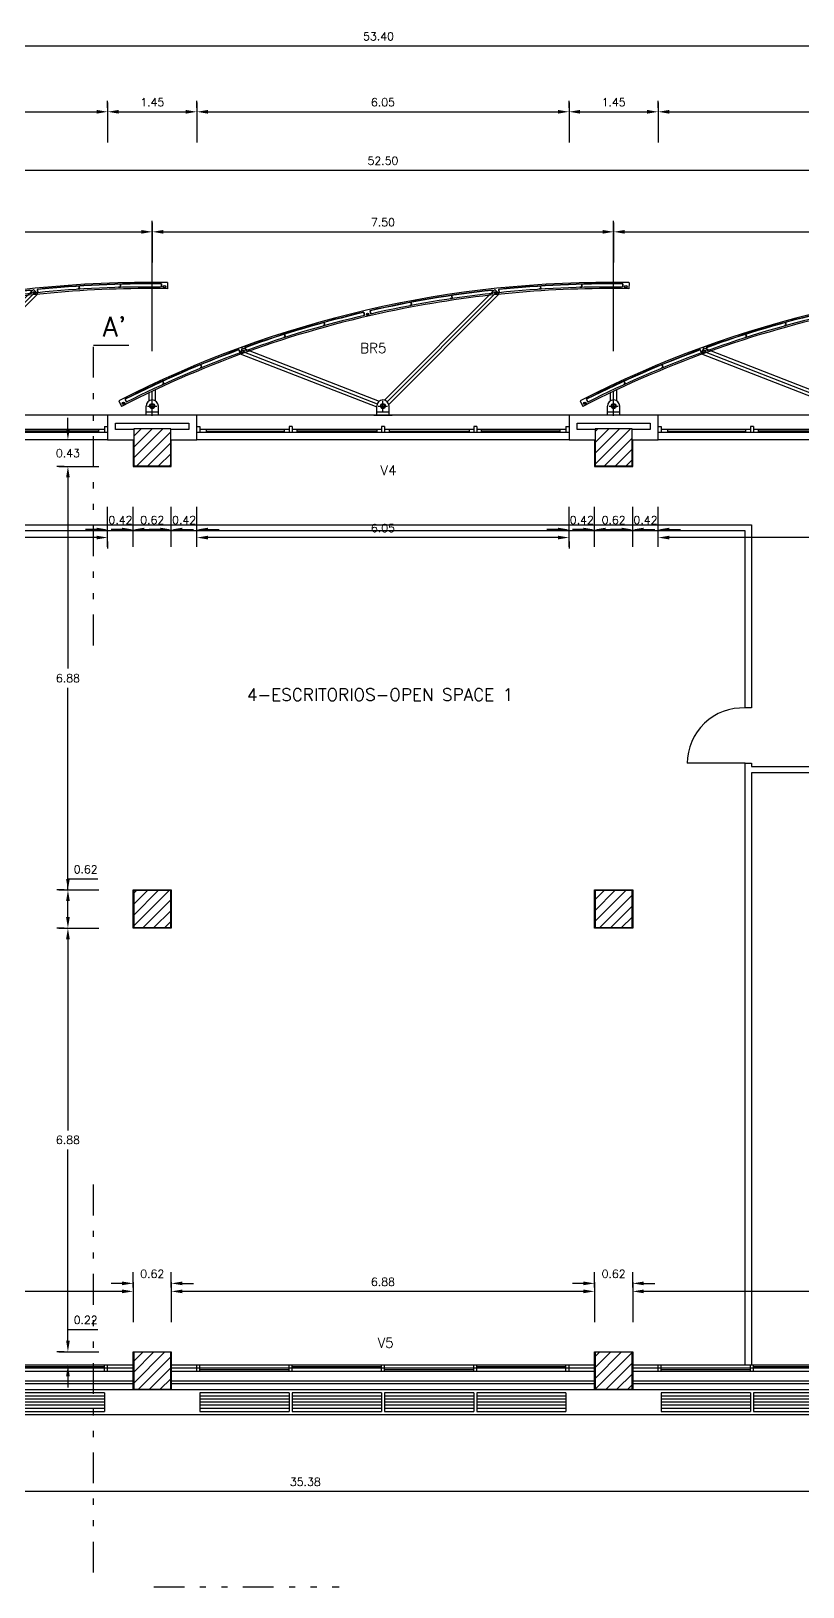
# Model space of a CAD drawing. Extents: x 19.8 to 90.6, y 5.5 to 74.
# Drawn here: x 49.56 to 62.1, y 48.73 to 74 of the extents above; entities that cross this region are included whole.
import ezdxf

# ---------------------------------------------------------------- set-up
doc = ezdxf.new("R2010")
doc.units = 0
doc.header["$MEASUREMENT"] = 0
for name, pattern in [('1st floor plan$0$Dash', [200, 100, -100]), ('Default', [0]), ('Divide', [1.25, 0.5, -0.25, 0, -0.25, 0, -0.25]), ('Solid', [0])]:
    doc.linetypes.add(name, pattern=pattern)
doc.layers.get('DEFPOINTS').update_dxf_attribs({"linetype": 'Solid'})
for name, color, linetype in [('1st floor plan$0$1F', 15, 'Continuous'), ('1st floor plan$0$2F', 7, 'Continuous'), ('1st floor plan$0$2FIN', 7, 'Continuous'), ('1st floor plan$0$CAI', 52, 'Continuous'), ('1st floor plan$0$CAIX', 52, 'Continuous'), ('1st floor plan$0$Doors', 142, 'Continuous'), ('1st floor plan$0$FACH', 142, 'Continuous'), ('1st floor plan$0$Hatch', 15, 'Continuous'), ('1st floor plan$0$Pillars', 30, 'Continuous'), ('Dimensions (COTAS)', 212, 'Solid'), ('Sections Corte', 9, 'Solid'), ('Text O', 212, 'Default'), ('Xref_Plan', 7, 'Continuous')]:
    doc.layers.add(name, color=color, linetype=linetype)
doc.layers.add('1st floor plan$0$Interior Walls', color=7, linetype='Continuous', lineweight=30)
doc.layers.add('1st floor plan$0$Partitions', color=7, linetype='Continuous', lineweight=30)
doc.styles.add('Simplex', font='SIMPLEX.SHX')
doc.dimstyles.get("Standard").update_dxf_attribs({"dimtxt": 0.13, "dimasz": 0.18, "dimexe": 0.18, "dimexo": 0.0625, "dimgap": 0.09, "dimtad": 1, "dimtih": 1, "dimtoh": 1, "dimzin": 0, "dimdsep": 46, "dimtxsty": 'Simplex', "dimcen": 0.09, "dimadec": 0, "dimazin": 0, "dimtfac": 1, "dimtofl": 0, "dimtmove": 0, "dimatfit": 3, "dimfxl": 1, "dimtolj": 1, "dimtzin": 0, "dimarcsym": 0})

# ---------------------------------------------------------------- blocks, each defined once
blk = doc.blocks.new('*D66')
at = {"layer": 'DEFPOINTS', "color": 0}
for p in [(44.751, 65.771), (44.751, 65.771), (50.801, 65.771)]:
    blk.add_point(p, dxfattribs=at)
at = {"layer": 'Dimensions (COTAS)', "color": 0, "lineweight": -2}
for p, q in [((44.751, 65.834), (44.751, 65.951)), ((50.621, 65.771), (44.931, 65.771)), ((50.801, 65.709), (50.801, 65.591))]:
    blk.add_line(p, q, dxfattribs=at)
at = {"layer": 'Dimensions (COTAS)', "color": 0}
for points in [[(44.931, 65.801), (44.931, 65.741), (44.751, 65.771)], [(50.621, 65.801), (50.621, 65.741), (50.801, 65.771)]]:
    blk.add_solid(points, dxfattribs=at)
at = {"layer": 'Dimensions (COTAS)', "color": 0, "insert": (47.776, 65.926), "char_height": 0.13, "attachment_point": 5, "style": 'Simplex'}
blk.add_mtext('\\A1;6.05', dxfattribs=at)
blk = doc.blocks.new('*D67')
at = {"layer": 'DEFPOINTS', "color": 0}
for p in [(51.526, 70.737), (44.026, 68.737), (51.526, 68.737)]:
    blk.add_point(p, dxfattribs=at)
at = {"layer": 'Dimensions (COTAS)', "color": 0, "lineweight": -2}
for p, q in [((44.026, 68.799), (44.026, 70.917)), ((51.526, 68.799), (51.526, 70.917)), ((44.206, 70.737), (51.346, 70.737))]:
    blk.add_line(p, q, dxfattribs=at)
at = {"layer": 'Dimensions (COTAS)', "color": 0}
for points in [[(44.206, 70.767), (44.206, 70.707), (44.026, 70.737)], [(51.346, 70.767), (51.346, 70.707), (51.526, 70.737)]]:
    blk.add_solid(points, dxfattribs=at)
at = {"layer": 'Dimensions (COTAS)', "color": 0, "insert": (47.776, 70.892), "char_height": 0.13, "attachment_point": 5, "style": 'Simplex'}
blk.add_mtext('\\A1;7.50', dxfattribs=at)
blk = doc.blocks.new('*D68')
at = {"layer": 'DEFPOINTS', "color": 0}
for p in [(44.751, 72.687), (50.801, 72.687), (50.801, 72.687)]:
    blk.add_point(p, dxfattribs=at)
at = {"layer": 'Dimensions (COTAS)', "color": 0, "lineweight": -2}
for p, q in [((44.751, 72.749), (44.751, 72.867)), ((50.801, 72.749), (50.801, 72.867)), ((44.931, 72.687), (50.621, 72.687))]:
    blk.add_line(p, q, dxfattribs=at)
at = {"layer": 'Dimensions (COTAS)', "color": 0}
for points in [[(44.931, 72.717), (44.931, 72.657), (44.751, 72.687)], [(50.621, 72.717), (50.621, 72.657), (50.801, 72.687)]]:
    blk.add_solid(points, dxfattribs=at)
at = {"layer": 'Dimensions (COTAS)', "color": 0, "insert": (47.776, 72.842), "char_height": 0.13, "attachment_point": 5, "style": 'Simplex'}
blk.add_mtext('\\A1;6.05', dxfattribs=at)
blk = doc.blocks.new('*D73')
at = {"layer": 'DEFPOINTS', "color": 0}
for p in [(44.336, 53.527), (44.336, 53.527), (51.216, 53.527)]:
    blk.add_point(p, dxfattribs=at)
at = {"layer": 'Dimensions (COTAS)', "color": 0, "lineweight": -2}
for p, q in [((44.336, 53.589), (44.336, 53.707)), ((51.036, 53.527), (44.516, 53.527)), ((51.216, 53.464), (51.216, 53.347))]:
    blk.add_line(p, q, dxfattribs=at)
at = {"layer": 'Dimensions (COTAS)', "color": 0}
for points in [[(44.516, 53.557), (44.516, 53.497), (44.336, 53.527)], [(51.036, 53.557), (51.036, 53.497), (51.216, 53.527)]]:
    blk.add_solid(points, dxfattribs=at)
at = {"layer": 'Dimensions (COTAS)', "color": 0, "insert": (47.776, 53.682), "char_height": 0.13, "attachment_point": 5, "style": 'Simplex'}
blk.add_mtext('\\A1;6.88', dxfattribs=at)
blk = doc.blocks.new('*D75')
at = {"layer": 'DEFPOINTS', "color": 0}
for p in [(36.326, 50.278), (36.326, 50.278), (71.701, 50.278)]:
    blk.add_point(p, dxfattribs=at)
at = {"layer": 'Dimensions (COTAS)', "color": 0, "lineweight": -2}
for p, q in [((36.326, 50.216), (36.326, 50.098)), ((71.521, 50.278), (36.506, 50.278)), ((71.701, 50.216), (71.701, 50.098))]:
    blk.add_line(p, q, dxfattribs=at)
at = {"layer": 'Dimensions (COTAS)', "color": 0}
for points in [[(36.506, 50.308), (36.506, 50.248), (36.326, 50.278)], [(71.521, 50.308), (71.521, 50.248), (71.701, 50.278)]]:
    blk.add_solid(points, dxfattribs=at)
at = {"layer": 'Dimensions (COTAS)', "color": 0, "insert": (54.014, 50.433), "char_height": 0.13, "attachment_point": 5, "style": 'Simplex'}
blk.add_mtext('\\A1;35.38', dxfattribs=at)
blk = doc.blocks.new('*D76')
at = {"layer": 'DEFPOINTS', "color": 0}
for p in [(29.026, 71.737), (81.526, 71.737), (81.526, 71.737)]:
    blk.add_point(p, dxfattribs=at)
at = {"layer": 'Dimensions (COTAS)', "color": 0, "lineweight": -2}
for p, q in [((29.026, 71.799), (29.026, 71.917)), ((81.526, 71.799), (81.526, 71.917)), ((29.206, 71.737), (81.346, 71.737))]:
    blk.add_line(p, q, dxfattribs=at)
at = {"layer": 'Dimensions (COTAS)', "color": 0}
for points in [[(29.206, 71.767), (29.206, 71.707), (29.026, 71.737)], [(81.346, 71.767), (81.346, 71.707), (81.526, 71.737)]]:
    blk.add_solid(points, dxfattribs=at)
at = {"layer": 'Dimensions (COTAS)', "color": 0, "insert": (55.276, 71.892), "char_height": 0.13, "attachment_point": 5, "style": 'Simplex'}
blk.add_mtext('\\A1;52.50', dxfattribs=at)
blk = doc.blocks.new('*D77')
at = {"layer": 'DEFPOINTS', "color": 0}
for p in [(28.506, 73.757), (81.901, 73.757), (81.901, 73.757)]:
    blk.add_point(p, dxfattribs=at)
at = {"layer": 'Dimensions (COTAS)', "color": 0, "lineweight": -2}
for p, q in [((28.506, 73.82), (28.506, 73.937)), ((81.901, 73.82), (81.901, 73.937)), ((28.686, 73.757), (81.721, 73.757))]:
    blk.add_line(p, q, dxfattribs=at)
at = {"layer": 'Dimensions (COTAS)', "color": 0}
for points in [[(28.686, 73.787), (28.686, 73.727), (28.506, 73.757)], [(81.721, 73.787), (81.721, 73.727), (81.901, 73.757)]]:
    blk.add_solid(points, dxfattribs=at)
at = {"layer": 'Dimensions (COTAS)', "color": 0, "insert": (55.204, 73.912), "char_height": 0.13, "attachment_point": 5, "style": 'Simplex'}
blk.add_mtext('\\A1;53.40', dxfattribs=at)
blk = doc.blocks.new('*D225')
at = {"layer": 'DEFPOINTS', "color": 0}
for p in [(50.155, 59.427), (50.155, 59.427), (50.155, 52.547)]:
    blk.add_point(p, dxfattribs=at)
at = {"layer": 'Dimensions (COTAS)', "color": 0, "lineweight": -2}
for p, q in [((50.092, 59.427), (49.975, 59.427)), ((50.155, 59.247), (50.155, 56.142)), ((50.155, 52.727), (50.155, 55.832)), ((50.092, 52.547), (49.975, 52.547))]:
    blk.add_line(p, q, dxfattribs=at)
at = {"layer": 'Dimensions (COTAS)', "color": 0}
for points in [[(50.125, 59.247), (50.185, 59.247), (50.155, 59.427)], [(50.125, 52.727), (50.185, 52.727), (50.155, 52.547)]]:
    blk.add_solid(points, dxfattribs=at)
at = {"layer": 'Dimensions (COTAS)', "color": 0, "insert": (50.155, 55.987), "char_height": 0.13, "attachment_point": 5, "style": 'Simplex'}
blk.add_mtext('\\A1;6.88', dxfattribs=at)
blk = doc.blocks.new('*D248')
at = {"layer": 'DEFPOINTS', "color": 0}
for p in [(51.836, 53.527), (51.836, 53.527), (58.716, 53.527)]:
    blk.add_point(p, dxfattribs=at)
at = {"layer": 'Dimensions (COTAS)', "color": 0, "lineweight": -2}
for p, q in [((51.836, 53.589), (51.836, 53.707)), ((58.536, 53.527), (52.016, 53.527)), ((58.716, 53.464), (58.716, 53.347))]:
    blk.add_line(p, q, dxfattribs=at)
at = {"layer": 'Dimensions (COTAS)', "color": 0}
for points in [[(52.016, 53.557), (52.016, 53.497), (51.836, 53.527)], [(58.536, 53.557), (58.536, 53.497), (58.716, 53.527)]]:
    blk.add_solid(points, dxfattribs=at)
at = {"layer": 'Dimensions (COTAS)', "color": 0, "insert": (55.276, 53.682), "char_height": 0.13, "attachment_point": 5, "style": 'Simplex'}
blk.add_mtext('\\A1;6.88', dxfattribs=at)
blk = doc.blocks.new('L')
at = {"color": 0}
blk.add_line((0, 0.15), (0, -0.5), dxfattribs=at)
blk = doc.blocks.new('*D252')
at = {"layer": 'DEFPOINTS', "color": 0}
for p in [(50.155, 52.547), (50.155, 52.547), (50.155, 52.327)]:
    blk.add_point(p, dxfattribs=at)
at = {"layer": 'Dimensions (COTAS)', "color": 0, "lineweight": -2}
for p, q in [((50.155, 52.727), (50.155, 52.907)), ((50.155, 52.907), (50.641, 52.907)), ((50.092, 52.547), (49.975, 52.547)), ((50.092, 52.327), (49.975, 52.327)), ((50.155, 52.147), (50.155, 51.967))]:
    blk.add_line(p, q, dxfattribs=at)
at = {"layer": 'Dimensions (COTAS)', "color": 0}
for points in [[(50.125, 52.727), (50.185, 52.727), (50.155, 52.547)], [(50.125, 52.147), (50.185, 52.147), (50.155, 52.327)]]:
    blk.add_solid(points, dxfattribs=at)
at = {"layer": 'Dimensions (COTAS)', "color": 0, "insert": (50.443, 53.062), "char_height": 0.13, "attachment_point": 5, "style": 'Simplex'}
blk.add_mtext('\\A1;0.22', dxfattribs=at)
blk = doc.blocks.new('*D254')
at = {"layer": 'DEFPOINTS', "color": 0}
for p in [(51.216, 53.657), (51.216, 53.527), (51.836, 53.527)]:
    blk.add_point(p, dxfattribs=at)
at = {"layer": 'Dimensions (COTAS)', "color": 0, "lineweight": -2}
for p, q in [((51.216, 53.589), (51.216, 53.837)), ((51.836, 53.589), (51.836, 53.837)), ((51.036, 53.657), (50.856, 53.657)), ((52.016, 53.657), (52.196, 53.657))]:
    blk.add_line(p, q, dxfattribs=at)
at = {"layer": 'Dimensions (COTAS)', "color": 0}
for points in [[(51.036, 53.687), (51.036, 53.627), (51.216, 53.657)], [(52.016, 53.687), (52.016, 53.627), (51.836, 53.657)]]:
    blk.add_solid(points, dxfattribs=at)
at = {"layer": 'Dimensions (COTAS)', "color": 0, "insert": (51.526, 53.812), "char_height": 0.13, "attachment_point": 5, "style": 'Simplex'}
blk.add_mtext('\\A1;0.62', dxfattribs=at)
blk = doc.blocks.new('*D256')
at = {"layer": 'DEFPOINTS', "color": 0}
for p in [(59.336, 53.527), (59.336, 53.527), (66.216, 53.527)]:
    blk.add_point(p, dxfattribs=at)
at = {"layer": 'Dimensions (COTAS)', "color": 0, "lineweight": -2}
for p, q in [((59.336, 53.589), (59.336, 53.707)), ((66.036, 53.527), (59.516, 53.527)), ((66.216, 53.464), (66.216, 53.347))]:
    blk.add_line(p, q, dxfattribs=at)
at = {"layer": 'Dimensions (COTAS)', "color": 0}
for points in [[(59.516, 53.557), (59.516, 53.497), (59.336, 53.527)], [(66.036, 53.557), (66.036, 53.497), (66.216, 53.527)]]:
    blk.add_solid(points, dxfattribs=at)
at = {"layer": 'Dimensions (COTAS)', "color": 0, "insert": (62.776, 53.682), "char_height": 0.13, "attachment_point": 5, "style": 'Simplex'}
blk.add_mtext('\\A1;6.88', dxfattribs=at)
blk = doc.blocks.new('*D257')
at = {"layer": 'DEFPOINTS', "color": 0}
for p in [(58.716, 53.657), (58.716, 53.527), (59.336, 53.527)]:
    blk.add_point(p, dxfattribs=at)
at = {"layer": 'Dimensions (COTAS)', "color": 0, "lineweight": -2}
for p, q in [((58.716, 53.589), (58.716, 53.837)), ((59.336, 53.589), (59.336, 53.837)), ((58.536, 53.657), (58.356, 53.657)), ((59.516, 53.657), (59.696, 53.657))]:
    blk.add_line(p, q, dxfattribs=at)
at = {"layer": 'Dimensions (COTAS)', "color": 0}
for points in [[(58.536, 53.687), (58.536, 53.627), (58.716, 53.657)], [(59.516, 53.687), (59.516, 53.627), (59.336, 53.657)]]:
    blk.add_solid(points, dxfattribs=at)
at = {"layer": 'Dimensions (COTAS)', "color": 0, "insert": (59.026, 53.812), "char_height": 0.13, "attachment_point": 5, "style": 'Simplex'}
blk.add_mtext('\\A1;0.62', dxfattribs=at)
blk = doc.blocks.new('*D339')
at = {"layer": 'DEFPOINTS', "color": 0}
for p in [(66.526, 70.737), (59.026, 68.737), (66.526, 68.737)]:
    blk.add_point(p, dxfattribs=at)
at = {"layer": 'Dimensions (COTAS)', "color": 0, "lineweight": -2}
for p, q in [((59.026, 68.799), (59.026, 70.917)), ((66.526, 68.799), (66.526, 70.917)), ((59.206, 70.737), (66.346, 70.737))]:
    blk.add_line(p, q, dxfattribs=at)
at = {"layer": 'Dimensions (COTAS)', "color": 0}
for points in [[(59.206, 70.767), (59.206, 70.707), (59.026, 70.737)], [(66.346, 70.767), (66.346, 70.707), (66.526, 70.737)]]:
    blk.add_solid(points, dxfattribs=at)
at = {"layer": 'Dimensions (COTAS)', "color": 0, "insert": (62.776, 70.892), "char_height": 0.13, "attachment_point": 5, "style": 'Simplex'}
blk.add_mtext('\\A1;7.50', dxfattribs=at)
blk = doc.blocks.new('*D341')
at = {"layer": 'DEFPOINTS', "color": 0}
for p in [(59.026, 70.737), (51.526, 68.737), (59.026, 68.737)]:
    blk.add_point(p, dxfattribs=at)
at = {"layer": 'Dimensions (COTAS)', "color": 0, "lineweight": -2}
for p, q in [((51.526, 68.799), (51.526, 70.917)), ((59.026, 68.799), (59.026, 70.917)), ((51.706, 70.737), (58.846, 70.737))]:
    blk.add_line(p, q, dxfattribs=at)
at = {"layer": 'Dimensions (COTAS)', "color": 0}
for points in [[(51.706, 70.767), (51.706, 70.707), (51.526, 70.737)], [(58.846, 70.767), (58.846, 70.707), (59.026, 70.737)]]:
    blk.add_solid(points, dxfattribs=at)
at = {"layer": 'Dimensions (COTAS)', "color": 0, "insert": (55.276, 70.892), "char_height": 0.13, "attachment_point": 5, "style": 'Simplex'}
blk.add_mtext('\\A1;7.50', dxfattribs=at)
blk = doc.blocks.new('*D342')
at = {"layer": 'DEFPOINTS', "color": 0}
for p in [(52.251, 65.771), (52.251, 65.771), (58.301, 65.771)]:
    blk.add_point(p, dxfattribs=at)
at = {"layer": 'Dimensions (COTAS)', "color": 0, "lineweight": -2}
for p, q in [((52.251, 65.834), (52.251, 65.951)), ((58.121, 65.771), (52.431, 65.771)), ((58.301, 65.709), (58.301, 65.591))]:
    blk.add_line(p, q, dxfattribs=at)
at = {"layer": 'Dimensions (COTAS)', "color": 0}
for points in [[(52.431, 65.801), (52.431, 65.741), (52.251, 65.771)], [(58.121, 65.801), (58.121, 65.741), (58.301, 65.771)]]:
    blk.add_solid(points, dxfattribs=at)
at = {"layer": 'Dimensions (COTAS)', "color": 0, "insert": (55.276, 65.926), "char_height": 0.13, "attachment_point": 5, "style": 'Simplex'}
blk.add_mtext('\\A1;6.05', dxfattribs=at)
blk = doc.blocks.new('*D343')
at = {"layer": 'DEFPOINTS', "color": 0}
for p in [(50.155, 66.927), (50.155, 66.927), (50.155, 60.047)]:
    blk.add_point(p, dxfattribs=at)
at = {"layer": 'Dimensions (COTAS)', "color": 0, "lineweight": -2}
for p, q in [((50.092, 66.927), (49.975, 66.927)), ((50.155, 66.747), (50.155, 63.642)), ((50.155, 60.227), (50.155, 63.332)), ((50.092, 60.047), (49.975, 60.047))]:
    blk.add_line(p, q, dxfattribs=at)
at = {"layer": 'Dimensions (COTAS)', "color": 0}
for points in [[(50.125, 66.747), (50.185, 66.747), (50.155, 66.927)], [(50.125, 60.227), (50.185, 60.227), (50.155, 60.047)]]:
    blk.add_solid(points, dxfattribs=at)
at = {"layer": 'Dimensions (COTAS)', "color": 0, "insert": (50.155, 63.487), "char_height": 0.13, "attachment_point": 5, "style": 'Simplex'}
blk.add_mtext('\\A1;6.88', dxfattribs=at)
blk = doc.blocks.new('*D345')
at = {"layer": 'DEFPOINTS', "color": 0}
for p in [(50.155, 60.047), (50.155, 60.047), (50.155, 59.427)]:
    blk.add_point(p, dxfattribs=at)
at = {"layer": 'Dimensions (COTAS)', "color": 0, "lineweight": -2}
for p, q in [((50.155, 60.047), (50.155, 60.227)), ((50.155, 60.227), (50.641, 60.227)), ((50.092, 60.047), (49.975, 60.047)), ((50.155, 59.607), (50.155, 59.867)), ((50.092, 59.427), (49.975, 59.427))]:
    blk.add_line(p, q, dxfattribs=at)
at = {"layer": 'Dimensions (COTAS)', "color": 0}
for points in [[(50.125, 59.867), (50.185, 59.867), (50.155, 60.047)], [(50.125, 59.607), (50.185, 59.607), (50.155, 59.427)]]:
    blk.add_solid(points, dxfattribs=at)
at = {"layer": 'Dimensions (COTAS)', "color": 0, "insert": (50.443, 60.382), "char_height": 0.13, "attachment_point": 5, "style": 'Simplex'}
blk.add_mtext('\\A1;0.62', dxfattribs=at)
blk = doc.blocks.new('*D347')
at = {"layer": 'DEFPOINTS', "color": 0}
for p in [(50.155, 67.357), (50.155, 67.357), (50.155, 66.927)]:
    blk.add_point(p, dxfattribs=at)
at = {"layer": 'Dimensions (COTAS)', "color": 0, "lineweight": -2}
for p, q in [((50.155, 67.537), (50.155, 67.717)), ((50.092, 67.357), (49.975, 67.357)), ((50.092, 66.927), (49.975, 66.927)), ((50.155, 66.747), (50.155, 66.567))]:
    blk.add_line(p, q, dxfattribs=at)
at = {"layer": 'Dimensions (COTAS)', "color": 0}
for points in [[(50.125, 67.537), (50.185, 67.537), (50.155, 67.357)], [(50.125, 66.747), (50.185, 66.747), (50.155, 66.927)]]:
    blk.add_solid(points, dxfattribs=at)
at = {"layer": 'Dimensions (COTAS)', "color": 0, "insert": (50.155, 67.142), "char_height": 0.13, "attachment_point": 5, "style": 'Simplex'}
blk.add_mtext('\\A1;0.43', dxfattribs=at)
blk = doc.blocks.new('*D348')
at = {"layer": 'DEFPOINTS', "color": 0}
for p in [(51.216, 65.901), (51.216, 65.771), (51.836, 65.771)]:
    blk.add_point(p, dxfattribs=at)
at = {"layer": 'Dimensions (COTAS)', "color": 0, "lineweight": -2}
for p, q in [((51.216, 65.834), (51.216, 66.081)), ((51.836, 65.834), (51.836, 66.081)), ((51.036, 65.901), (50.856, 65.901)), ((52.016, 65.901), (52.196, 65.901))]:
    blk.add_line(p, q, dxfattribs=at)
at = {"layer": 'Dimensions (COTAS)', "color": 0}
for points in [[(51.036, 65.931), (51.036, 65.871), (51.216, 65.901)], [(52.016, 65.931), (52.016, 65.871), (51.836, 65.901)]]:
    blk.add_solid(points, dxfattribs=at)
at = {"layer": 'Dimensions (COTAS)', "color": 0, "insert": (51.526, 66.056), "char_height": 0.13, "attachment_point": 5, "style": 'Simplex'}
blk.add_mtext('\\A1;0.62', dxfattribs=at)
blk = doc.blocks.new('*D349')
at = {"layer": 'DEFPOINTS', "color": 0}
for p in [(51.836, 65.901), (51.836, 65.771), (52.251, 65.771)]:
    blk.add_point(p, dxfattribs=at)
at = {"layer": 'Dimensions (COTAS)', "color": 0, "lineweight": -2}
for p, q in [((51.836, 65.834), (51.836, 66.081)), ((52.251, 65.834), (52.251, 66.081)), ((51.656, 65.901), (51.476, 65.901)), ((52.431, 65.901), (52.611, 65.901))]:
    blk.add_line(p, q, dxfattribs=at)
at = {"layer": 'Dimensions (COTAS)', "color": 0}
for points in [[(51.656, 65.931), (51.656, 65.871), (51.836, 65.901)], [(52.431, 65.931), (52.431, 65.871), (52.251, 65.901)]]:
    blk.add_solid(points, dxfattribs=at)
at = {"layer": 'Dimensions (COTAS)', "color": 0, "insert": (52.044, 66.056), "char_height": 0.13, "attachment_point": 5, "style": 'Simplex'}
blk.add_mtext('\\A1;0.42', dxfattribs=at)
blk = doc.blocks.new('*D350')
at = {"layer": 'DEFPOINTS', "color": 0}
for p in [(50.801, 65.901), (50.801, 65.771), (51.216, 65.771)]:
    blk.add_point(p, dxfattribs=at)
at = {"layer": 'Dimensions (COTAS)', "color": 0, "lineweight": -2}
for p, q in [((50.801, 65.834), (50.801, 66.081)), ((51.216, 65.834), (51.216, 66.081)), ((50.621, 65.901), (50.441, 65.901)), ((51.396, 65.901), (51.576, 65.901))]:
    blk.add_line(p, q, dxfattribs=at)
at = {"layer": 'Dimensions (COTAS)', "color": 0}
for points in [[(50.621, 65.931), (50.621, 65.871), (50.801, 65.901)], [(51.396, 65.931), (51.396, 65.871), (51.216, 65.901)]]:
    blk.add_solid(points, dxfattribs=at)
at = {"layer": 'Dimensions (COTAS)', "color": 0, "insert": (51.009, 66.056), "char_height": 0.13, "attachment_point": 5, "style": 'Simplex'}
blk.add_mtext('\\A1;0.42', dxfattribs=at)
blk = doc.blocks.new('*D351')
at = {"layer": 'DEFPOINTS', "color": 0}
for p in [(59.751, 65.771), (59.751, 65.771), (65.801, 65.771)]:
    blk.add_point(p, dxfattribs=at)
at = {"layer": 'Dimensions (COTAS)', "color": 0, "lineweight": -2}
for p, q in [((59.751, 65.834), (59.751, 65.951)), ((65.621, 65.771), (59.931, 65.771)), ((65.801, 65.709), (65.801, 65.591))]:
    blk.add_line(p, q, dxfattribs=at)
at = {"layer": 'Dimensions (COTAS)', "color": 0}
for points in [[(59.931, 65.801), (59.931, 65.741), (59.751, 65.771)], [(65.621, 65.801), (65.621, 65.741), (65.801, 65.771)]]:
    blk.add_solid(points, dxfattribs=at)
at = {"layer": 'Dimensions (COTAS)', "color": 0, "insert": (62.776, 65.926), "char_height": 0.13, "attachment_point": 5, "style": 'Simplex'}
blk.add_mtext('\\A1;6.05', dxfattribs=at)
blk = doc.blocks.new('*D352')
at = {"layer": 'DEFPOINTS', "color": 0}
for p in [(58.301, 65.901), (58.301, 65.771), (58.716, 65.771)]:
    blk.add_point(p, dxfattribs=at)
at = {"layer": 'Dimensions (COTAS)', "color": 0, "lineweight": -2}
for p, q in [((58.301, 65.834), (58.301, 66.081)), ((58.716, 65.834), (58.716, 66.081)), ((58.121, 65.901), (57.941, 65.901)), ((58.896, 65.901), (59.076, 65.901))]:
    blk.add_line(p, q, dxfattribs=at)
at = {"layer": 'Dimensions (COTAS)', "color": 0}
for points in [[(58.121, 65.931), (58.121, 65.871), (58.301, 65.901)], [(58.896, 65.931), (58.896, 65.871), (58.716, 65.901)]]:
    blk.add_solid(points, dxfattribs=at)
at = {"layer": 'Dimensions (COTAS)', "color": 0, "insert": (58.509, 66.056), "char_height": 0.13, "attachment_point": 5, "style": 'Simplex'}
blk.add_mtext('\\A1;0.42', dxfattribs=at)
blk = doc.blocks.new('*D353')
at = {"layer": 'DEFPOINTS', "color": 0}
for p in [(59.336, 65.901), (59.336, 65.771), (59.751, 65.771)]:
    blk.add_point(p, dxfattribs=at)
at = {"layer": 'Dimensions (COTAS)', "color": 0, "lineweight": -2}
for p, q in [((59.336, 65.834), (59.336, 66.081)), ((59.751, 65.834), (59.751, 66.081)), ((59.156, 65.901), (58.976, 65.901)), ((59.931, 65.901), (60.111, 65.901))]:
    blk.add_line(p, q, dxfattribs=at)
at = {"layer": 'Dimensions (COTAS)', "color": 0}
for points in [[(59.156, 65.931), (59.156, 65.871), (59.336, 65.901)], [(59.931, 65.931), (59.931, 65.871), (59.751, 65.901)]]:
    blk.add_solid(points, dxfattribs=at)
at = {"layer": 'Dimensions (COTAS)', "color": 0, "insert": (59.544, 66.056), "char_height": 0.13, "attachment_point": 5, "style": 'Simplex'}
blk.add_mtext('\\A1;0.42', dxfattribs=at)
blk = doc.blocks.new('*D354')
at = {"layer": 'DEFPOINTS', "color": 0}
for p in [(58.716, 65.901), (58.716, 65.771), (59.336, 65.771)]:
    blk.add_point(p, dxfattribs=at)
at = {"layer": 'Dimensions (COTAS)', "color": 0, "lineweight": -2}
for p, q in [((58.716, 65.834), (58.716, 66.081)), ((59.336, 65.834), (59.336, 66.081)), ((58.536, 65.901), (58.356, 65.901)), ((59.516, 65.901), (59.696, 65.901))]:
    blk.add_line(p, q, dxfattribs=at)
at = {"layer": 'Dimensions (COTAS)', "color": 0}
for points in [[(58.536, 65.931), (58.536, 65.871), (58.716, 65.901)], [(59.516, 65.931), (59.516, 65.871), (59.336, 65.901)]]:
    blk.add_solid(points, dxfattribs=at)
at = {"layer": 'Dimensions (COTAS)', "color": 0, "insert": (59.026, 66.056), "char_height": 0.13, "attachment_point": 5, "style": 'Simplex'}
blk.add_mtext('\\A1;0.62', dxfattribs=at)
blk = doc.blocks.new('*D356')
at = {"layer": 'DEFPOINTS', "color": 0}
for p in [(52.251, 72.687), (58.301, 72.687), (58.301, 72.687)]:
    blk.add_point(p, dxfattribs=at)
at = {"layer": 'Dimensions (COTAS)', "color": 0, "lineweight": -2}
for p, q in [((52.251, 72.749), (52.251, 72.867)), ((52.431, 72.687), (58.121, 72.687)), ((58.301, 72.624), (58.301, 72.507))]:
    blk.add_line(p, q, dxfattribs=at)
at = {"layer": 'Dimensions (COTAS)', "color": 0}
for points in [[(52.431, 72.717), (52.431, 72.657), (52.251, 72.687)], [(58.121, 72.717), (58.121, 72.657), (58.301, 72.687)]]:
    blk.add_solid(points, dxfattribs=at)
at = {"layer": 'Dimensions (COTAS)', "color": 0, "insert": (55.276, 72.842), "char_height": 0.13, "attachment_point": 5, "style": 'Simplex'}
blk.add_mtext('\\A1;6.05', dxfattribs=at)
blk = doc.blocks.new('*D357')
at = {"layer": 'DEFPOINTS', "color": 0}
for p in [(50.801, 72.687), (52.251, 72.687), (52.251, 72.687)]:
    blk.add_point(p, dxfattribs=at)
at = {"layer": 'Dimensions (COTAS)', "color": 0, "lineweight": -2}
for p, q in [((50.801, 72.749), (50.801, 72.867)), ((52.251, 72.749), (52.251, 72.867)), ((50.981, 72.687), (52.071, 72.687))]:
    blk.add_line(p, q, dxfattribs=at)
at = {"layer": 'Dimensions (COTAS)', "color": 0}
for points in [[(50.981, 72.717), (50.981, 72.657), (50.801, 72.687)], [(52.071, 72.717), (52.071, 72.657), (52.251, 72.687)]]:
    blk.add_solid(points, dxfattribs=at)
at = {"layer": 'Dimensions (COTAS)', "color": 0, "insert": (51.526, 72.842), "char_height": 0.13, "attachment_point": 5, "style": 'Simplex'}
blk.add_mtext('\\A1;1.45', dxfattribs=at)
blk = doc.blocks.new('*D358')
at = {"layer": 'DEFPOINTS', "color": 0}
for p in [(59.751, 72.687), (65.801, 72.687), (65.801, 72.687)]:
    blk.add_point(p, dxfattribs=at)
at = {"layer": 'Dimensions (COTAS)', "color": 0, "lineweight": -2}
for p, q in [((59.751, 72.749), (59.751, 72.867)), ((59.931, 72.687), (65.621, 72.687)), ((65.801, 72.624), (65.801, 72.507))]:
    blk.add_line(p, q, dxfattribs=at)
at = {"layer": 'Dimensions (COTAS)', "color": 0}
for points in [[(59.931, 72.717), (59.931, 72.657), (59.751, 72.687)], [(65.621, 72.717), (65.621, 72.657), (65.801, 72.687)]]:
    blk.add_solid(points, dxfattribs=at)
at = {"layer": 'Dimensions (COTAS)', "color": 0, "insert": (62.776, 72.842), "char_height": 0.13, "attachment_point": 5, "style": 'Simplex'}
blk.add_mtext('\\A1;6.05', dxfattribs=at)
blk = doc.blocks.new('*D359')
at = {"layer": 'DEFPOINTS', "color": 0}
for p in [(58.301, 72.687), (59.751, 72.687), (59.751, 72.687)]:
    blk.add_point(p, dxfattribs=at)
at = {"layer": 'Dimensions (COTAS)', "color": 0, "lineweight": -2}
for p, q in [((58.301, 72.749), (58.301, 72.867)), ((58.481, 72.687), (59.571, 72.687)), ((59.751, 72.624), (59.751, 72.507))]:
    blk.add_line(p, q, dxfattribs=at)
at = {"layer": 'Dimensions (COTAS)', "color": 0}
for points in [[(58.481, 72.717), (58.481, 72.657), (58.301, 72.687)], [(59.571, 72.717), (59.571, 72.657), (59.751, 72.687)]]:
    blk.add_solid(points, dxfattribs=at)
at = {"layer": 'Dimensions (COTAS)', "color": 0, "insert": (59.026, 72.842), "char_height": 0.13, "attachment_point": 5, "style": 'Simplex'}
blk.add_mtext('\\A1;1.45', dxfattribs=at)
blk = doc.blocks.new('1st floor plan$0$BR 5')
at = {"color": 0}
for p, q in [((1.82, 2.046), (0.026, 0.247)), ((1.776, 2.03), (1.782, 1.98)), ((1.776, 2.03), (1.782, 1.98)), ((1.781, 2.035), (1.787, 1.98)), ((1.781, 2.035), (1.787, 1.98)), ((1.82, 2.046), (1.891, 1.975)), ((1.88, 2.046), (1.886, 1.991)), ((1.886, 2.041), (1.891, 1.991)), ((2.535, 2.051), (2.535, 2.046)), ((2.535, 2.051), (2.535, 2.046)), ((2.557, 2.098), (2.559, 2.053)), ((2.557, 2.098), (2.559, 2.053)), ((2.562, 2.098), (2.565, 2.048)), ((2.562, 2.098), (2.565, 2.048)), ((3.203, 2.082), (3.203, 2.077)), ((3.203, 2.082), (3.203, 2.077)), ((3.227, 2.128), (3.228, 2.083)), ((3.227, 2.128), (3.228, 2.083)), ((3.232, 2.128), (3.233, 2.078)), ((3.232, 2.128), (3.233, 2.078)), ((3.895, 2.133), (3.894, 2.083)), ((3.895, 2.133), (3.894, 2.083)), ((3.9, 2.138), (3.899, 2.083)), ((3.9, 2.138), (3.899, 2.083)), ((4, 2.156), (3.998, 2.056)), ((1.836, 1.991), (0.071, 0.221)), ((1.891, 1.975), (0.097, 0.176)), ((0.436, 1.784), (0.437, 1.779)), ((0.436, 1.784), (0.437, 1.779)), ((0.452, 1.833), (0.461, 1.788)), ((0.452, 1.833), (0.461, 1.788)), ((0.457, 1.833), (0.467, 1.784)), ((0.457, 1.833), (0.467, 1.784)), ((1.096, 1.896), (1.096, 1.891)), ((1.096, 1.896), (1.096, 1.891)), ((1.114, 1.944), (1.12, 1.899)), ((1.114, 1.944), (1.12, 1.899)), ((1.119, 1.945), (1.126, 1.895)), ((1.119, 1.945), (1.126, 1.895)), ((-0.314, 1.67), (-0.303, 1.622)), ((-0.31, 1.676), (-0.298, 1.623)), ((-0.213, 1.699), (-0.2, 1.645)), ((-0.213, 1.699), (-0.2, 1.645)), ((-0.207, 1.695), (-0.195, 1.647)), ((-0.207, 1.695), (-0.195, 1.647)), ((-1.614, 1.264), (-1.613, 1.259)), ((-1.604, 1.315), (-1.591, 1.272)), ((-1.599, 1.316), (-1.584, 1.268)), ((-0.973, 1.455), (-0.972, 1.45)), ((-0.961, 1.505), (-0.949, 1.462)), ((-0.956, 1.507), (-0.943, 1.458)), ((-2.345, 1.061), (-2.328, 1.014)), ((-2.342, 1.067), (-2.323, 1.016)), ((-2.342, 1.067), (-2.323, 1.016)), ((-2.287, 1.094), (-2.323, 1.001)), ((-2.287, 1.094), (-0.063, 0.228)), ((-2.278, 1.037), (-0.093, 0.186)), ((-2.248, 1.101), (-2.229, 1.05)), ((-2.242, 1.098), (-2.225, 1.051)), ((-2.974, 0.767), (-2.972, 0.763)), ((-2.968, 0.819), (-2.951, 0.777)), ((-2.963, 0.821), (-2.944, 0.774)), ((-2.323, 1.001), (-0.1, 0.135)), ((-3.583, 0.551), (-3.564, 0.51)), ((-3.578, 0.553), (-3.557, 0.508)), ((-4.196, 0.262), (-4.171, 0.213)), ((-4.19, 0.26), (-4.167, 0.215)), ((-3.8, 0.237), (-3.8, 0.367)), ((-3.75, 0.25), (-3.75, 0.391)), ((-3.75, -0.008), (-3.75, 0.308)), ((-3.7, 0.237), (-3.7, 0.414)), ((-3.587, 0.5), (-3.585, 0.495)), ((-4.295, 0.234), (-4.249, 0.145)), ((-3.85, 0), (-3.85, 0.15)), ((-3.65, 0.05), (-3.85, 0.05)), ((-3.825, 0.15), (-3.675, 0.15)), ((-3.75, 0.05), (-3.75, 0.233)), ((-3.65, 0), (-3.65, 0.15)), ((-0.1, 0), (-0.1, 0.15)), ((0.1, 0.05), (-0.1, 0.05)), ((-0.075, 0.15), (0.075, 0.15)), ((0, 0.05), (0, 0.233)), ((0.1, 0), (0.1, 0.15))]:
    blk.add_line(p, q, dxfattribs=at)
at = {"color": 0, "linetype": 'Continuous'}
blk.add_line((-0.15, 0), (0.15, 0), dxfattribs=at)
at = {"color": 0}
for centre, radius in [((3.949, 2.087), 0.02), ((3.949, 2.087), 0.015), ((1.836, 1.991), 0.02), ((1.836, 1.991), 0.015), ((-0.25, 1.639), 0.02), ((-0.25, 1.639), 0.015), ((-2.278, 1.037), 0.025), ((-2.278, 1.037), 0.015), ((-4.218, 0.195), 0.02), ((-4.218, 0.195), 0.015), ((-3.75, 0.15), 0.04), ((-3.75, 0.15), 0.03), ((0, 0.15), 0.04), ((0, 0.15), 0.03)]:
    blk.add_circle(centre, radius, dxfattribs=at)
at = {"color": 0, "linetype": 'Continuous'}
for radius, start, end in [(17.5, 88.9663, 117.1249), (17.4, 88.9654, 101.4942), (17.4, 101.4942, 117.1258)]:
    blk.add_arc((3.684, -15.341), radius, start, end, dxfattribs=at)
at = {"color": 0, "linetype": '1st floor plan$0$Dash'}
for radius, start, end in [(17.48, 96.2517, 102.8817), (17.48, 96.2517, 102.8817), (17.475, 96.2682, 102.8653), (17.475, 96.2682, 102.8653), (17.48, 89.2939, 95.924), (17.48, 89.2939, 95.924), (17.475, 89.3104, 95.9076), (17.475, 89.3104, 95.9076), (17.43, 93.7001, 93.7823), (17.43, 93.7001, 93.7823), (17.425, 93.6837, 93.7823), (17.425, 93.6837, 93.7823), (17.43, 91.5011, 91.5833), (17.43, 91.5011, 91.5833), (17.425, 91.4846, 91.5833), (17.425, 91.4846, 91.5833), (17.43, 100.6579, 100.74), (17.43, 100.6579, 100.74), (17.425, 100.6414, 100.7401), (17.425, 100.6414, 100.7401), (17.43, 98.4588, 98.541), (17.43, 98.4588, 98.541), (17.425, 98.4424, 98.5411), (17.425, 98.4424, 98.5411), (17.48, 103.2095, 109.8396), (17.475, 103.226, 109.8231), (17.43, 107.6156, 107.6978), (17.425, 107.5992, 107.6978), (17.43, 105.4166, 105.4988), (17.425, 105.4002, 105.4988), (17.48, 110.1673, 116.7973), (17.475, 110.1838, 116.7809), (17.43, 112.3744, 112.4565), (17.425, 112.3579, 112.4566), (17.43, 114.5734, 114.6556), (17.425, 114.5569, 114.6556)]:
    blk.add_arc((3.684, -15.341), radius, start, end, dxfattribs=at)
at = {"color": 0}
for centre, radius, start, end in [((3.684, -15.341), 17.425, 89.2945, 95.9235), ((3.684, -15.341), 17.425, 96.2523, 102.8813), ((3.684, -15.341), 17.425, 96.2523, 102.8813), ((3.684, -15.341), 17.425, 103.2101, 109.839), ((3.684, -15.341), 17.425, 110.1678, 116.7968), ((-3.75, 0.15), 0.1, 0, 180), ((0, 0.15), 0.1, 0, 180)]:
    blk.add_arc(centre, radius, start, end, dxfattribs=at)
blk = doc.blocks.new('1st floor plan$0$J3')
at = {"color": 0}
for p, q in [((0, 0.4), (-6.88, 0.4)), ((0, 0.35), (-6.88, 0.35)), ((0, 0.3), (-6.88, 0.3)), ((-6.465, 0.3), (-6.465, 0.4)), ((-6.415, 0.3), (-6.415, 0.4)), ((-4.965, 0.3), (-4.965, 0.4)), ((-4.915, 0.3), (-4.915, 0.4)), ((-3.465, 0.3), (-3.465, 0.4)), ((-3.415, 0.3), (-3.415, 0.4)), ((-1.965, 0.3), (-1.965, 0.4)), ((-1.915, 0.3), (-1.915, 0.4)), ((-0.465, 0.3), (-0.465, 0.4)), ((-0.415, 0.3), (-0.415, 0.4))]:
    blk.add_line(p, q, dxfattribs=at)
at = {"color": 15}
for p, q in [((-4.965, 0.325), (-6.415, 0.325)), ((-3.465, 0.375), (-4.915, 0.375)), ((-1.965, 0.325), (-3.415, 0.325)), ((-0.465, 0.375), (-1.915, 0.375))]:
    blk.add_line(p, q, dxfattribs=at)
at = {"layer": '1st floor plan$0$1F'}
for p, q in [((-6.415, -0.05), (-6.415, -0.35)), ((-4.965, -0.05), (-6.415, -0.05)), ((-4.965, -0.1), (-6.415, -0.1)), ((-4.965, -0.15), (-6.415, -0.15)), ((-4.965, -0.2), (-6.415, -0.2)), ((-4.965, -0.25), (-6.415, -0.25)), ((-4.965, -0.05), (-4.965, -0.35)), ((-3.465, -0.05), (-4.915, -0.05)), ((-4.915, -0.05), (-4.915, -0.35)), ((-3.465, -0.1), (-4.915, -0.1)), ((-3.465, -0.15), (-4.915, -0.15)), ((-3.465, -0.2), (-4.915, -0.2)), ((-3.465, -0.25), (-4.915, -0.25)), ((-3.465, -0.05), (-3.465, -0.35)), ((-1.965, -0.05), (-3.415, -0.05)), ((-3.415, -0.05), (-3.415, -0.35)), ((-1.965, -0.1), (-3.415, -0.1)), ((-1.965, -0.15), (-3.415, -0.15)), ((-1.965, -0.2), (-3.415, -0.2)), ((-1.965, -0.25), (-3.415, -0.25)), ((-1.965, -0.05), (-1.965, -0.35)), ((-0.465, -0.05), (-1.915, -0.05)), ((-1.915, -0.05), (-1.915, -0.35)), ((-0.465, -0.1), (-1.915, -0.1)), ((-0.465, -0.15), (-1.915, -0.15)), ((-0.465, -0.2), (-1.915, -0.2)), ((-0.465, -0.25), (-1.915, -0.25)), ((-0.465, -0.05), (-0.465, -0.35)), ((-4.965, -0.3), (-6.415, -0.3)), ((-6.415, -0.35), (-4.965, -0.35)), ((-3.465, -0.3), (-4.915, -0.3)), ((-4.915, -0.35), (-3.465, -0.35)), ((-1.965, -0.3), (-3.415, -0.3)), ((-3.415, -0.35), (-1.965, -0.35)), ((-0.465, -0.3), (-1.915, -0.3)), ((-1.915, -0.35), (-0.465, -0.35))]:
    blk.add_line(p, q, dxfattribs=at)
at = {"layer": '1st floor plan$0$2F'}
for p, q in [((0, 0.14), (-6.88, 0.14)), ((0, 0.1), (-6.88, 0.1)), ((0, 0), (-6.88, 0))]:
    blk.add_line(p, q, dxfattribs=at)
blk = doc.blocks.new('1st floor plan$0$J1')
at = {"layer": '1st floor plan$0$2F', "linetype": 'Continuous'}
for p, q in [((6.05, 0.4), (0, 0.4)), ((6.05, 0), (0, 0))]:
    blk.add_line(p, q, dxfattribs=at)
at = {"layer": '1st floor plan$0$CAI'}
for p, q in [((0, 0.22), (0.05, 0.22)), ((0, 0.12), (0, 0.22)), ((2.925, 0.17), (2.925, 0.12)), ((3, 0.22), (3, 0.12)), ((3.05, 0.22), (3.05, 0.12)), ((3.125, 0.17), (3.125, 0.12)), ((6.05, 0.22), (6.05, 0.12))]:
    blk.add_line(p, q, dxfattribs=at)
at = {"layer": '1st floor plan$0$CAI', "linetype": 'Continuous'}
for p, q in [((6.05, 0.12), (0, 0.12)), ((0.05, 0.22), (0.05, 0.12)), ((1.5, 0.17), (0.05, 0.17)), ((0.15, 0.17), (0.15, 0.12)), ((1.425, 0.12), (1.425, 0.17)), ((1.55, 0.22), (1.5, 0.22)), ((1.5, 0.22), (1.5, 0.12)), ((1.55, 0.12), (1.5, 0.12)), ((1.55, 0.22), (1.55, 0.12)), ((3, 0.17), (1.55, 0.17)), ((1.625, 0.17), (1.625, 0.12)), ((3.05, 0.22), (3, 0.22)), ((4.5, 0.17), (3.05, 0.17)), ((4.425, 0.17), (4.425, 0.12)), ((4.55, 0.22), (4.5, 0.22)), ((4.5, 0.22), (4.5, 0.12)), ((4.55, 0.22), (4.55, 0.12)), ((6, 0.17), (4.55, 0.17)), ((4.625, 0.12), (4.625, 0.17)), ((5.9, 0.17), (5.9, 0.12)), ((6, 0.22), (6.05, 0.22)), ((6, 0.22), (6, 0.12))]:
    blk.add_line(p, q, dxfattribs=at)
at = {"layer": '1st floor plan$0$CAI', "color": 15}
for p, q in [((0.15, 0.145), (1.425, 0.145)), ((2.925, 0.145), (1.625, 0.145)), ((3.125, 0.145), (4.425, 0.145)), ((5.9, 0.145), (4.625, 0.145))]:
    blk.add_line(p, q, dxfattribs=at)
blk = doc.blocks.new('1st floor plan$0$P2')
at = {"layer": '1st floor plan$0$Hatch'}
h = blk.add_hatch(dxfattribs=at)
h.set_pattern_fill('ANSI31', color=256, style=0)
h.set_pattern_definition([(45, (-41.75321, -29.09718), (-0.08838835, 0.08838835), [])])
h.paths.add_polyline_path([(-0.3, 0.3), (-0.3, -0.3), (0.3, -0.3), (0.3, 0.3)])
at = {"layer": '1st floor plan$0$Pillars'}
blk.add_lwpolyline([(-0.3, -0.3), (0.3, -0.3), (0.3, 0.3), (-0.3, 0.3)], close=True, dxfattribs=at)
blk = doc.blocks.new('1st floor plan$0$P5')
at = {"layer": '1st floor plan$0$Partitions'}
blk.add_lwpolyline([(-0.31, -0.31), (-0.31, 0.31), (0.31, 0.31), (0.31, -0.31)], close=True, dxfattribs=at)
at = {"layer": '1st floor plan$0$Interior Walls'}
blk.add_blockref('1st floor plan$0$P2', (0, 0), dxfattribs=at)
blk = doc.blocks.new('1st floor plan$0$P1')
at = {"layer": '1st floor plan$0$1F'}
blk.add_lwpolyline([(-0.3, 0.29), (-0.595, 0.29), (-0.595, 0.39), (0.595, 0.39), (0.595, 0.29), (0.3, 0.29)], dxfattribs=at)
at = {"layer": '1st floor plan$0$Partitions'}
blk.add_lwpolyline([(-0.725, 0.12), (-0.31, 0.12), (-0.31, -0.31), (0.31, -0.31), (0.31, 0.12), (0.725, 0.12), (0.725, 0.52), (-0.725, 0.52)], close=True, dxfattribs=at)
at = {"layer": '1st floor plan$0$Interior Walls'}
blk.add_blockref('1st floor plan$0$P2', (0, 0), dxfattribs=at)
blk = doc.blocks.new('1st floor plan$0$Door 1')
blk.add_line((0, 0), (0, 0.941))
blk.add_arc((0, 0.041), 0.9, 357.3627, 90)
blk = doc.blocks.new('1st floor plan')
at = {"layer": '1st floor plan$0$2F'}
blk.add_line((36.326, 51.527), (71.701, 51.527), dxfattribs=at)
at = {"layer": '1st floor plan$0$Interior Walls'}
blk.add_lwpolyline([(61.165, 63.003), (61.165, 65.879), (48.729, 65.879), (48.729, 65.979), (61.265, 65.979), (61.265, 63.003)], close=True, dxfattribs=at)
blk.add_lwpolyline([(61.165, 52.327), (61.165, 62.104), (61.265, 62.104), (61.265, 62.051), (66.259, 62.051), (66.259, 61.833), (66.159, 61.833), (66.159, 61.951), (61.265, 61.951), (61.265, 52.327)], dxfattribs=at)
for p in [(51.526, 67.237), (59.026, 67.237)]:
    blk.add_blockref('1st floor plan$0$P1', p)
at = {"layer": '1st floor plan$0$2FIN'}
for p in [(44.751, 67.357), (52.251, 67.357), (59.751, 67.357)]:
    blk.add_blockref('1st floor plan$0$J1', p, dxfattribs=at)
at = {"layer": '1st floor plan$0$CAIX'}
for p in [(51.216, 51.927), (58.716, 51.927), (66.216, 51.927)]:
    blk.add_blockref('1st floor plan$0$J3', p, dxfattribs=at)
at = {"layer": '1st floor plan$0$Doors', "rotation": 90}
blk.add_blockref('1st floor plan$0$Door 1', (61.165, 62.104), dxfattribs=at)
at = {"layer": '1st floor plan$0$FACH'}
for p in [(47.776, 67.757), (55.276, 67.757), (62.776, 67.757)]:
    blk.add_blockref('1st floor plan$0$BR 5', p, dxfattribs=at)
at = {"layer": '1st floor plan$0$Interior Walls'}
for name in ['1st floor plan$0$P5', '1st floor plan$0$P2']:
    blk.add_blockref(name, (59.026, 52.237), dxfattribs=at)
at = {"layer": '1st floor plan$0$Partitions'}
for p in [(51.526, 59.737), (59.026, 59.737), (51.526, 52.237)]:
    blk.add_blockref('1st floor plan$0$P5', p, dxfattribs=at)

msp = doc.modelspace()

# ---------------------------------------------------------------- linework, layer by layer
at = {"layer": 'Dimensions (COTAS)'}
for p, q in [((50.801, 72.837), (50.801, 72.187)), ((52.251, 72.837), (52.251, 72.187)), ((58.301, 72.837), (58.301, 72.187)), ((59.751, 72.837), (59.751, 72.187)), ((51.526, 70.887), (51.526, 70.237)), ((59.026, 70.887), (59.026, 70.237))]:
    msp.add_line(p, q, dxfattribs=at)
at = {"layer": 'Sections Corte'}
msp.add_line((50.572, 68.897), (51.145, 68.897), dxfattribs=at)
at = {"layer": 'Sections Corte', "linetype": 'Divide'}
for p, q in [((50.572, 64.019), (50.572, 68.897)), ((50.572, 48.961), (50.572, 55.324)), ((51.549, 48.727), (54.563, 48.727))]:
    msp.add_line(p, q, dxfattribs=at)

# ---------------------------------------------------------------- block references
at = {"layer": 'Dimensions (COTAS)'}
for p, rotation in [((50.155, 66.927), 90.00000000000323), ((50.801, 65.771), 180.0000000000034), ((51.216, 65.771), 180.0000000000034), ((51.836, 65.771), 180.0000000000034), ((52.251, 65.771), 180.0000000000034), ((58.301, 65.771), 180.0000000000034), ((58.716, 65.771), 180.0000000000034), ((59.336, 65.771), 180.0000000000034), ((59.751, 65.771), 180.0000000000034), ((50.155, 60.047), 90.00000000000323), ((50.155, 59.427), 90.00000000000323), ((50.155, 52.547), 90.00000000000323)]:
    msp.add_blockref('L', p, dxfattribs=dict(at, rotation=rotation))
for p in [(51.216, 53.527), (51.836, 53.527), (58.716, 53.527), (59.336, 53.527)]:
    msp.add_blockref('L', p, dxfattribs=at)
at = {"layer": 'Xref_Plan'}
msp.add_blockref('1st floor plan', (0, 0), dxfattribs=at)

# ---------------------------------------------------------------- texts
at = {"layer": 'Sections Corte', "style": 'Simplex'}
msp.add_text("A'", height=0.32, dxfattribs=at).set_placement((50.717, 69.039))
at = {"layer": 'Text O', "style": 'Simplex'}
for s, p in [('BR5', (54.907, 68.769)), ('V4', (55.236, 66.784)), ('V5', (55.189, 52.612))]:
    msp.add_text(s, height=0.16, dxfattribs=at).set_placement(p)
at = {"layer": 'Text O', "color": 7, "style": 'Simplex'}
msp.add_text('4-ESCRITORIOS-OPEN SPACE 1', height=0.2, dxfattribs=at).set_placement((53.065, 63.119))

# ---------------------------------------------------------------- dimensions: what is measured, and where the dimension line sits
at = {"layer": 'Dimensions (COTAS)'}
for base, p1, p2, angle, picture, middle in [((81.90138, 73.75709), (28.50636, 73.75709), (81.90138, 73.75709), 0, '*D77', (55.20387, 73.91209)), ((50.801, 72.687), (44.751, 72.687), (50.801, 72.687), 0, '*D68', (47.776, 72.842)), ((52.251, 72.687), (50.801, 72.687), (52.251, 72.687), 0, '*D357', (51.526, 72.842)), ((58.301, 72.687), (52.251, 72.687), (58.301, 72.687), 0, '*D356', (55.276, 72.842)), ((59.751, 72.687), (58.301, 72.687), (59.751, 72.687), 0, '*D359', (59.026, 72.842)), ((65.801, 72.687), (59.751, 72.687), (65.801, 72.687), 0, '*D358', (62.776, 72.842)), ((81.526, 71.737), (29.026, 71.737), (81.526, 71.737), 0, '*D76', (55.276, 71.892)), ((51.526, 70.737), (44.026, 68.737), (51.526, 68.737), 0, '*D67', (47.776, 70.892)), ((59.026, 70.737), (51.526, 68.737), (59.026, 68.737), 0, '*D341', (55.276, 70.892)), ((66.526, 70.737), (59.026, 68.737), (66.526, 68.737), 0, '*D339', (62.776, 70.892)), ((50.155, 67.357), (50.155, 66.927), (50.155, 67.357), 90, '*D347', (50.155, 67.142)), ((50.155, 66.927), (50.155, 60.047), (50.155, 66.927), 90, '*D343', (50.155, 63.487)), ((44.751, 65.771), (50.801, 65.771), (44.751, 65.771), 0, '*D66', (47.776, 65.926)), ((52.251, 65.771), (58.301, 65.771), (52.251, 65.771), 0, '*D342', (55.276, 65.926)), ((59.751, 65.771), (65.801, 65.771), (59.751, 65.771), 0, '*D351', (62.776, 65.926)), ((50.155, 60.047), (50.155, 59.427), (50.155, 60.047), 90, '*D345', (50.443, 60.382)), ((50.155, 59.427), (50.155, 52.547), (50.155, 59.427), 90, '*D225', (50.155, 55.987)), ((44.336, 53.527), (51.216, 53.527), (44.336, 53.527), 0, '*D73', (47.776, 53.682)), ((51.836, 53.527), (58.716, 53.527), (51.836, 53.527), 0, '*D248', (55.276, 53.682)), ((59.336, 53.527), (66.216, 53.527), (59.336, 53.527), 0, '*D256', (62.776, 53.682)), ((50.155, 52.547), (50.155, 52.327), (50.155, 52.547), 90, '*D252', (50.443, 53.062))]:
    dim = msp.add_linear_dim(base=base, p1=p1, p2=p2, angle=angle, dimstyle='Standard', dxfattribs=at)
    dim.commit()
    dim.dimension.update_dxf_attribs({"geometry": picture, "text_midpoint": middle})
for base, p1, p2, picture, middle in [((50.801377, 65.901407), (51.216379, 65.771407), (50.801377, 65.771407), '*D350', (51.008878, 65.901407)), ((51.216, 65.901), (51.836, 65.771), (51.216, 65.771), '*D348', (51.526, 65.901)), ((51.836379, 65.901407), (52.25138, 65.771407), (51.836379, 65.771407), '*D349', (52.043879, 65.901407)), ((58.301377, 65.901407), (58.716379, 65.771407), (58.301377, 65.771407), '*D352', (58.508878, 65.901407)), ((58.716, 65.901), (59.336, 65.771), (58.716, 65.771), '*D354', (59.026, 65.901)), ((59.336379, 65.901407), (59.75138, 65.771407), (59.336379, 65.771407), '*D353', (59.543879, 65.901407)), ((51.216, 53.657), (51.836, 53.527), (51.216, 53.527), '*D254', (51.526, 53.657)), ((58.716, 53.657), (59.336, 53.527), (58.716, 53.527), '*D257', (59.026, 53.657))]:
    dim = msp.add_linear_dim(base=base, p1=p1, p2=p2, angle=0, dimstyle='Standard', dxfattribs=at)
    dim.commit()
    dim.dimension.update_dxf_attribs({"geometry": picture, "text_midpoint": middle, "dimtype": 160})
dim = msp.add_linear_dim(base=(36.3263776, 50.2783063), p1=(71.7013784, 50.2783063), p2=(36.3263776, 50.2783063), dimstyle='Standard', dxfattribs=at)
dim.commit()
dim.dimension.update_dxf_attribs({"geometry": '*D75', "text_midpoint": (54.013878, 50.4333063)})

doc.saveas('drawing.dxf')
